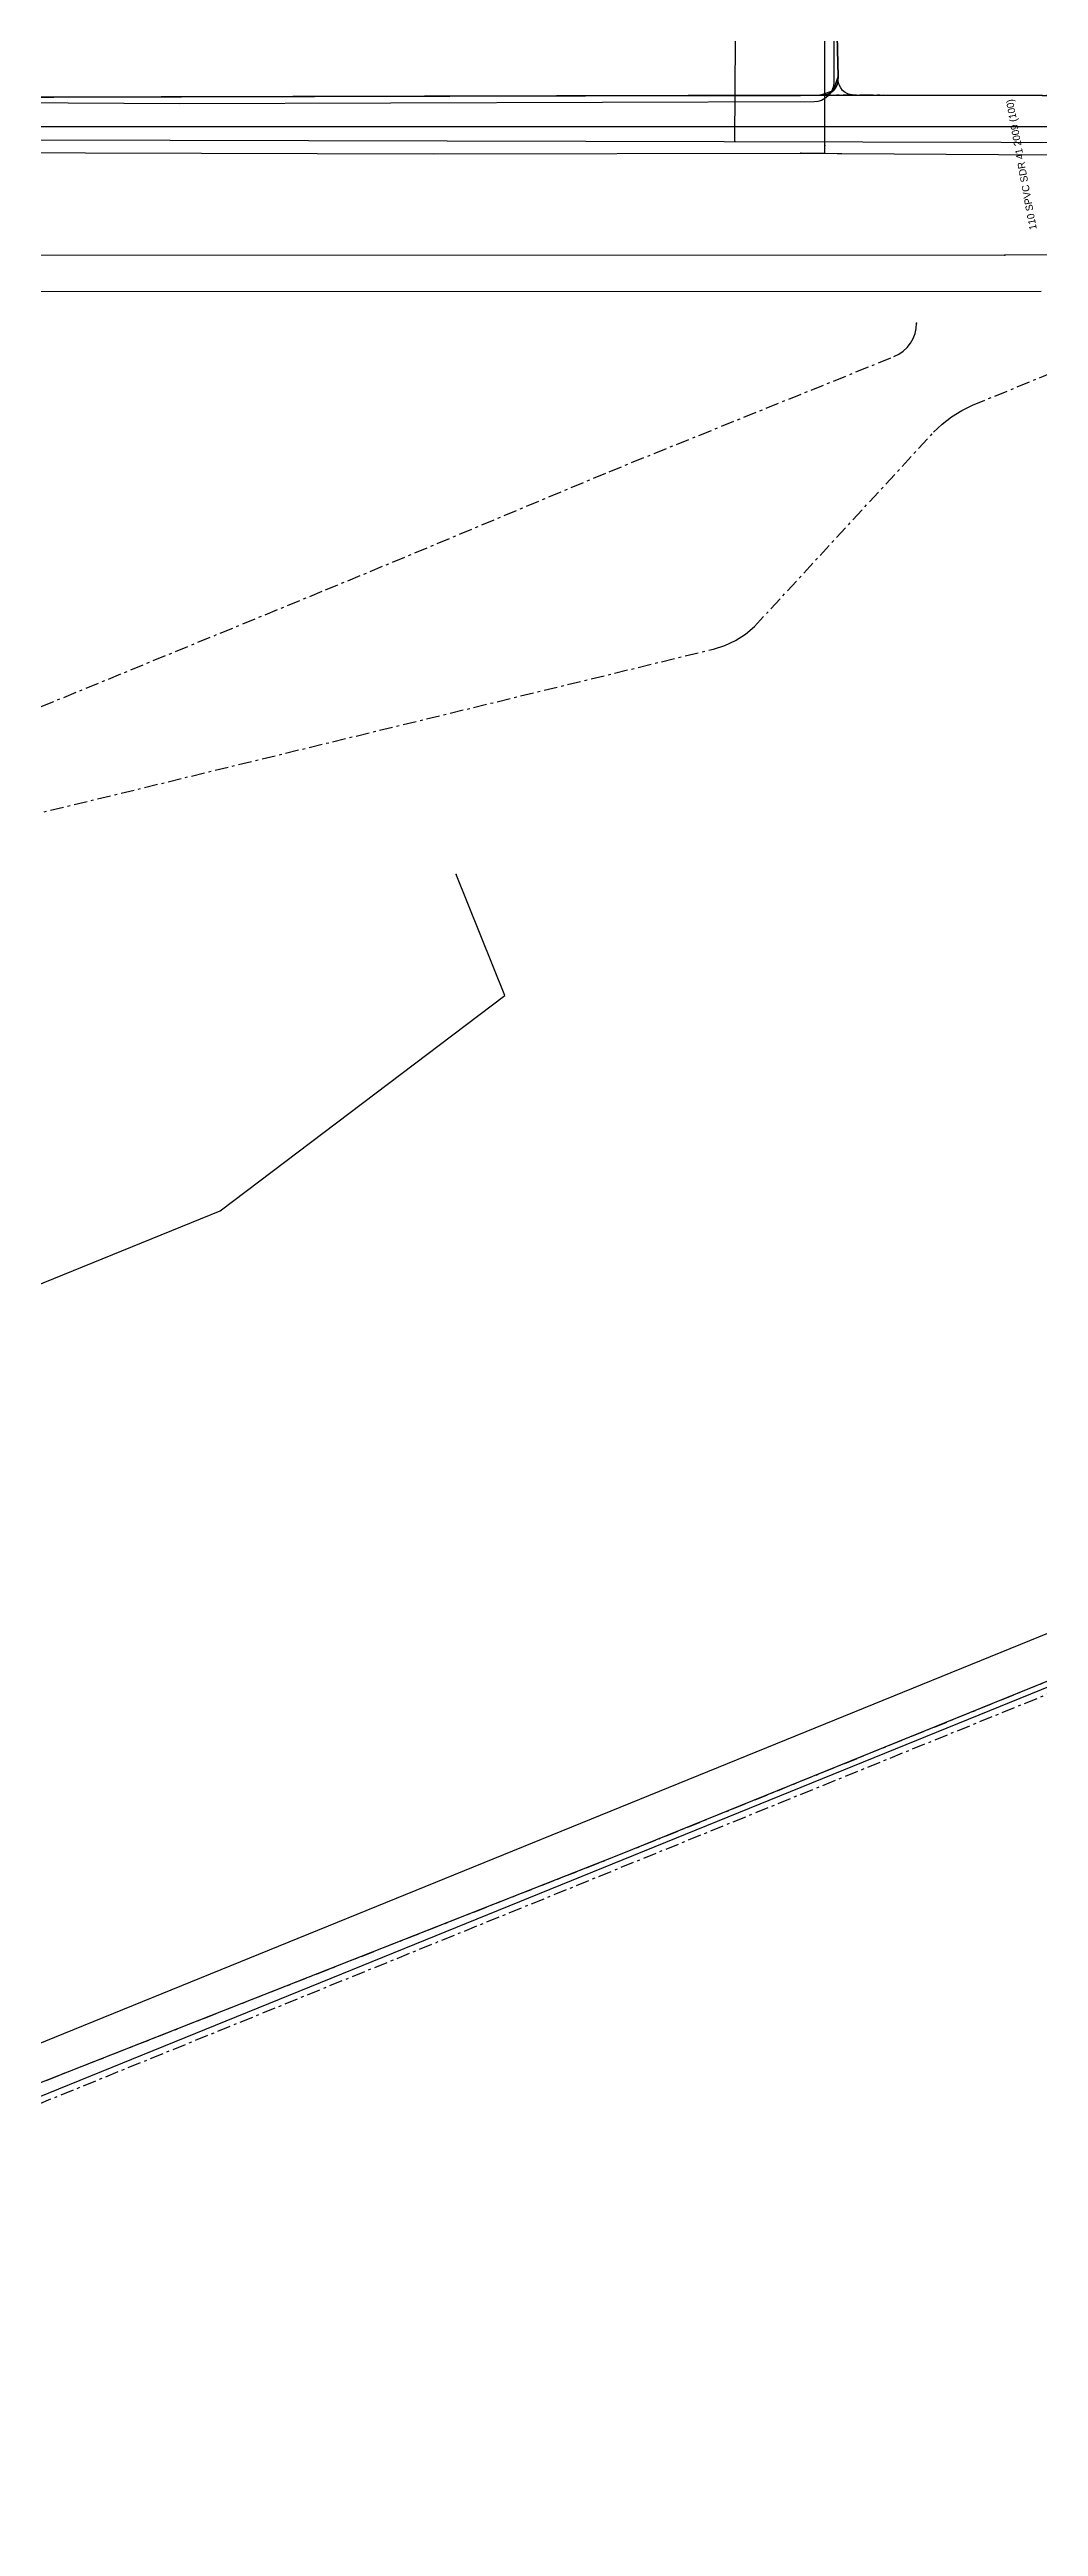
# Model space of a CAD drawing. Header units: metres. Extents: x -529 to 260, y -315 to 217.
# Drawn here: x -261.3 to -220.6, y -111.5 to -9.7 of the extents above; entities that cross this region are included whole.
import ezdxf

# ---------------------------------------------------------------- set-up
doc = ezdxf.new("R2010")
doc.units = ezdxf.units.M
doc.linetypes.add('DISUSED', pattern=[0.9943, 0.55, -0.1666, 0.1111, -0.1666])
for name, color, linetype, true_color in [('GM0772_GWA_Appurtenance', 7, 'Continuous', 0xba38a8), ('GM0772_GWA_Rioolleiding', 7, 'Continuous', 0xba38a8), ('KL1001_WAT_Appurtenance', 7, 'Continuous', 0x0000ff), ('KL1001_WAT_Waterleiding', 7, 'Continuous', 0x0000ff), ('KL1031_ELS_Appurtenance', 7, 'Continuous', 0x960000), ('KL1031_ELS_Elektriciteitskabel', 7, 'Continuous', 0x960000), ('KL1031_EMS_Elektriciteitskabel', 7, 'Continuous', 0xc80000), ('KL1031_GLD_Annotatie', 7, 'Continuous', 0xffffff), ('KL1031_GLD_Appurtenance', 7, 'Continuous', 0xffaf3c), ('KL1031_GLD_OlieGasChemicalienPijpleiding', 7, 'Continuous', 0xffaf3c), ('KL1051_DAT_Kabelbed', 7, 'Continuous', 0x00ff00), ('KL1233_WRM_Appurtenance', 7, 'Continuous', 0x008080), ('KL1233_WRM_ThermischePijpleiding', 7, 'Continuous', 0x008080), ('KL1662_EMS_Elektriciteitskabel', 7, 'Continuous', 0xc80000)]:
    doc.layers.add(name, color=color, linetype=linetype, true_color=true_color)

msp = doc.modelspace()

# ---------------------------------------------------------------- linework, layer by layer
at = {"layer": 'GM0772_GWA_Appurtenance'}
msp.add_point((-221.99, -18.17), dxfattribs=at)
at = {"layer": 'GM0772_GWA_Rioolleiding', "linetype": 'CONTINUOUS'}
for points in [[(-221.99, -18.17), (-305.11, -18.2)], [(-168.75, -17.8), (-221.99, -18.17)], [(-220.5, -19.66), (-264.05, -19.68)]]:
    msp.add_lwpolyline(points, dxfattribs=at)
at = {"layer": 'KL1001_WAT_Appurtenance'}
for p in [(-230.38, -13.98), (-229.39, -13.67)]:
    msp.add_point(p, dxfattribs=at)
at = {"layer": 'KL1001_WAT_Waterleiding', "linetype": 'CONTINUOUS'}
for points in [[(-229.39, -13.67), (-229.39, -13.49), (-229.39, -6.48), (-229.2, 3.52), (-228.91, 11.57)], [(-296.45, -13.93), (-296.13, -13.93), (-278.85, -13.91), (-245.49, -14), (-230.38, -13.98)], [(-230.38, -13.98), (-229.59, -13.98), (-229.39, -13.98)], [(-229.39, -13.98), (-229.39, -13.67)], [(-229.39, -13.98), (-228.89, -13.99)], [(-228.89, -13.99), (-228.69, -13.99), (-213.66, -14.09), (-181.5, -14.17), (-180.79, -14.88), (-169.28, -42.98)]]:
    msp.add_lwpolyline(points, dxfattribs=at)
at = {"layer": 'KL1031_ELS_Appurtenance'}
msp.add_point((-225.62, -20.96), dxfattribs=at)
at = {"layer": 'KL1031_ELS_Elektriciteitskabel', "linetype": 'CONTINUOUS'}
msp.add_lwpolyline([(-229.04, -6.05), (-229.02, -11.07), (-229.04, -11.23), (-229.09, -11.38), (-229.16, -11.52), (-229.27, -11.64), (-229.39, -11.73), (-229.53, -11.81), (-229.68, -11.85), (-229.83, -11.87), (-255.93, -11.95), (-276.48, -11.83)], dxfattribs=at)
msp.add_lwpolyline([(-229.04, -6.05), (-229.02, -11.07), (-229.04, -11.23), (-229.09, -11.38), (-229.16, -11.52), (-229.27, -11.64), (-229.39, -11.73), (-229.53, -11.81), (-229.68, -11.85), (-229.83, -11.87), (-255.93, -11.95), (-276.48, -11.83)], dxfattribs=at)
at = {"layer": 'KL1031_ELS_Elektriciteitskabel', "linetype": 'DISUSED'}
for points in [[(-268.6, -38.51), (-267.4, -41.47), (-267.3, -41.66), (-267.18, -41.82), (-267.03, -41.96), (-266.85, -42.07), (-266.66, -42.15), (-266.46, -42.19), (-266.25, -42.2), (-266.05, -42.16), (-233.97, -34.36), (-233.5, -34.21), (-233.06, -34), (-232.65, -33.74), (-232.28, -33.43), (-224.92, -25.45), (-224.57, -25.11), (-224.18, -24.81), (-223.76, -24.55), (-223.32, -24.34), (-208.98, -18.45)], [(-286.59, -46.57), (-286.48, -46.73), (-286.33, -46.83), (-286.14, -46.87), (-285.95, -46.83), (-270.81, -40.5), (-268.96, -39.74), (-249.92, -31.93), (-248.08, -31.17), (-238.26, -27.07), (-236.41, -26.32), (-226.55, -22.34), (-226.35, -22.24), (-226.17, -22.11), (-226.01, -21.96), (-225.87, -21.79), (-225.76, -21.6), (-225.68, -21.39), (-225.64, -21.18), (-225.62, -20.96)]]:
    msp.add_lwpolyline(points, dxfattribs=at)
at = {"layer": 'KL1031_EMS_Elektriciteitskabel', "linetype": 'CONTINUOUS'}
for points in [[(-173, -11.77), (-174.71, -11.69), (-228.09, -11.6), (-228.27, -11.58), (-228.42, -11.55), (-228.55, -11.49), (-228.66, -11.41), (-228.74, -11.3), (-228.8, -11.17), (-228.84, -11.01), (-228.85, -10.83), (-228.92, -7.48), (-228.94, -5.48), (-228.94, 2.52), (-228.95, 4.52), (-229.13, 31.22)], [(-392.4, -7.68), (-392.42, -10.38), (-392.35, -10.7), (-392.23, -11.01), (-392.06, -11.28), (-391.84, -11.53), (-391.58, -11.72), (-391.29, -11.87), (-390.97, -11.96), (-390.64, -11.99), (-229.6, -11.6), (-229.43, -11.59), (-229.27, -11.55), (-229.14, -11.49), (-229.03, -11.41), (-228.95, -11.3), (-228.89, -11.17), (-228.86, -11.01), (-228.85, -10.83), (-228.92, -7.48)], [(-174.71, -11.69), (-228.09, -11.6), (-390.64, -11.99), (-390.97, -11.96), (-391.29, -11.87), (-391.58, -11.72), (-391.84, -11.53), (-392.06, -11.28), (-392.23, -11.01), (-392.35, -10.7), (-392.42, -10.38), (-392.4, -7.68)], [(-174.71, -11.69), (-228.09, -11.6), (-390.64, -11.99), (-390.97, -11.96), (-391.29, -11.87), (-391.58, -11.72), (-391.84, -11.53), (-392.06, -11.28), (-392.23, -11.01), (-392.35, -10.7), (-392.42, -10.38), (-392.4, -7.68)], [(-174.71, -11.69), (-228.09, -11.6), (-390.64, -11.99), (-390.97, -11.96), (-391.29, -11.87), (-391.58, -11.72), (-391.84, -11.53), (-392.06, -11.28), (-392.23, -11.01), (-392.35, -10.7), (-392.42, -10.38), (-392.4, -7.68)], [(-174.71, -11.69), (-228.09, -11.6), (-390.64, -11.99), (-390.97, -11.96), (-391.29, -11.87), (-391.58, -11.72), (-391.84, -11.53), (-392.06, -11.28), (-392.23, -11.01), (-392.35, -10.7), (-392.42, -10.38), (-392.4, -7.68)], [(-174.71, -11.69), (-228.09, -11.6), (-390.64, -11.99), (-390.97, -11.96), (-391.29, -11.87), (-391.58, -11.72), (-391.84, -11.53), (-392.06, -11.28), (-392.23, -11.01), (-392.35, -10.7), (-392.42, -10.38), (-392.4, -7.68)], [(-174.71, -11.69), (-228.09, -11.6), (-390.64, -11.99), (-390.97, -11.96), (-391.29, -11.87), (-391.58, -11.72), (-391.84, -11.53), (-392.06, -11.28), (-392.23, -11.01), (-392.35, -10.7), (-392.42, -10.38), (-392.4, -7.68)], [(-228.92, -7.48), (-228.85, -10.83), (-228.86, -11.01), (-228.89, -11.17), (-228.95, -11.3), (-229.03, -11.41), (-229.14, -11.49), (-229.27, -11.55), (-229.43, -11.59), (-229.6, -11.6), (-316.27, -11.81)], [(-309.32, -31.12), (-314.37, -31.24), (-317.18, -31.21), (-317.41, -31.19), (-317.61, -31.14), (-317.78, -31.06), (-317.93, -30.95), (-318.04, -30.81), (-318.11, -30.64), (-318.16, -30.43), (-318.18, -30.2), (-318.22, -12.81), (-318.21, -12.58), (-318.16, -12.37), (-318.09, -12.2), (-317.98, -12.07), (-317.84, -11.96), (-317.67, -11.88), (-317.47, -11.83), (-317.24, -11.82), (-228.09, -11.6), (-174.71, -11.69)], [(-174.71, -11.69), (-228.09, -11.6), (-316.27, -11.81)], [(-174.71, -11.69), (-228.09, -11.6), (-316.27, -11.81)], [(-174.71, -11.69), (-228.09, -11.6), (-316.27, -11.81)], [(-174.71, -11.69), (-228.09, -11.6), (-297.83, -11.77), (-298.07, -11.78), (-298.27, -11.83), (-298.45, -11.91), (-298.59, -12.02), (-298.71, -12.16), (-298.79, -12.33), (-298.85, -12.54), (-298.87, -12.77), (-299.4, -26.32), (-299.43, -26.56), (-299.48, -26.78), (-299.56, -26.98), (-299.66, -27.16), (-299.8, -27.32), (-299.96, -27.46), (-300.15, -27.59), (-300.37, -27.69), (-303.68, -29.04), (-308.24, -31.11)], [(-277.08, -99.45), (-272.28, -97.51), (-270.65, -96.82), (-237.79, -83.89), (-193.7, -66.01), (-193.45, -65.95), (-193.19, -65.95), (-192.94, -66.02), (-192.49, -66.28), (-192.25, -66.35), (-191.99, -66.35), (-191.74, -66.29), (-191.7, -66.27), (-191.51, -66.15), (-191.36, -65.98), (-191.27, -65.77), (-191.25, -65.55), (-191.25, -65.49), (-191.23, -65.28), (-191.15, -65.1), (-191.02, -64.94), (-190.84, -64.84), (-189.15, -64.14)]]:
    msp.add_lwpolyline(points, dxfattribs=at)
at = {"layer": 'KL1031_EMS_Elektriciteitskabel', "linetype": 'DISUSED'}
for points in [[(-174.71, -11.69), (-228.09, -11.6), (-317.24, -11.82), (-317.47, -11.83), (-317.67, -11.88), (-317.84, -11.96), (-317.98, -12.07), (-318.09, -12.2), (-318.16, -12.37), (-318.21, -12.58), (-318.22, -12.81), (-318.18, -30.2), (-318.16, -30.43), (-318.11, -30.64), (-318.04, -30.81), (-317.93, -30.95), (-317.78, -31.06), (-317.61, -31.14), (-317.41, -31.19), (-317.18, -31.21), (-314.37, -31.24), (-309.32, -31.12)], [(-440.19, -166.24), (-417.83, -157.11), (-335.01, -125.08), (-281.29, -102.02), (-268.16, -96.77), (-153.82, -50.33), (-156.23, -44.41), (-151, -42.29)], [(-396.26, -148.31), (-388.38, -145.09), (-349.29, -128.61), (-335.19, -124.61), (-331.14, -122.64), (-284.25, -102.34), (-272.28, -97.51), (-270.65, -96.82), (-237.79, -83.89), (-193.7, -66.01)]]:
    msp.add_lwpolyline(points, dxfattribs=at)
at = {"layer": 'KL1031_GLD_Appurtenance'}
msp.add_point((-233.09, -13.5), dxfattribs=at)
at = {"layer": 'KL1031_GLD_OlieGasChemicalienPijpleiding', "linetype": 'CONTINUOUS'}
for points in [[(-233.09, -13.5), (-233, 1.12), (-229.7, 5.12), (-229.7, 38.77)], [(-296.74, -13.46), (-279.1, -13.39), (-182.27, -13.62), (-154.3, -13.66), (-154.23, -7.28)]]:
    msp.add_lwpolyline(points, dxfattribs=at)
at = {"layer": 'KL1051_DAT_Kabelbed', "linetype": 'CONTINUOUS'}
for points in [[(-152.7, -48.42), (-154.02, -47.87), (-159.82, -50.23), (-162.01, -51.13), (-164.87, -52.29), (-277.11, -97.94), (-278.51, -97.3)], [(-277.67, -99.38), (-277.67, -99.38), (-276.33, -99.8), (-167.65, -55.65), (-161.23, -53.04), (-159.04, -52.15), (-153.22, -49.79), (-151.89, -50.38)]]:
    msp.add_lwpolyline(points, dxfattribs=at)
at = {"layer": 'KL1233_WRM_Appurtenance'}
msp.add_point((-244.55, -43.62), dxfattribs=at)
at = {"layer": 'KL1233_WRM_ThermischePijpleiding', "linetype": 'CONTINUOUS'}
for points in [[(-295.79, -12.88), (-178.64, -12.88)], [(-276.98, -62.22), (-271.61, -64.5), (-254.25, -57.45), (-242.54, -48.6), (-244.55, -43.62)]]:
    msp.add_lwpolyline(points, dxfattribs=at)
at = {"layer": 'KL1662_EMS_Elektriciteitskabel', "linetype": 'CONTINUOUS'}
for points in [[(-392.4, -7.68), (-392.42, -10.38), (-392.23, -11.01), (-391.84, -11.53), (-391.29, -11.87), (-390.64, -11.99), (-385.86, -11.98), (-319.51, -11.82), (-319.23, -11.82), (-317.51, -11.82), (-317.24, -11.82), (-316.27, -11.81), (-315.31, -11.81), (-299.83, -11.77), (-297.83, -11.77), (-229.6, -11.6), (-229.03, -11.41), (-228.85, -10.83), (-228.92, -7.48)], [(-218.99, -11.61), (-241.78, -11.63), (-293.22, -11.76)], [(-218.99, -11.61), (-241.78, -11.63), (-293.22, -11.76)], [(-218.99, -11.61), (-241.78, -11.63), (-293.22, -11.76)]]:
    msp.add_lwpolyline(points, dxfattribs=at)

# ---------------------------------------------------------------- texts
at = {"layer": 'KL1031_GLD_Annotatie', "insert": (-221.27, -14.44), "char_height": 0.3, "attachment_point": 5, "rotation": 100.363}
msp.add_mtext('110 SPVC SDR 41 2009 (100)', dxfattribs=at)

doc.saveas('drawing.dxf')
